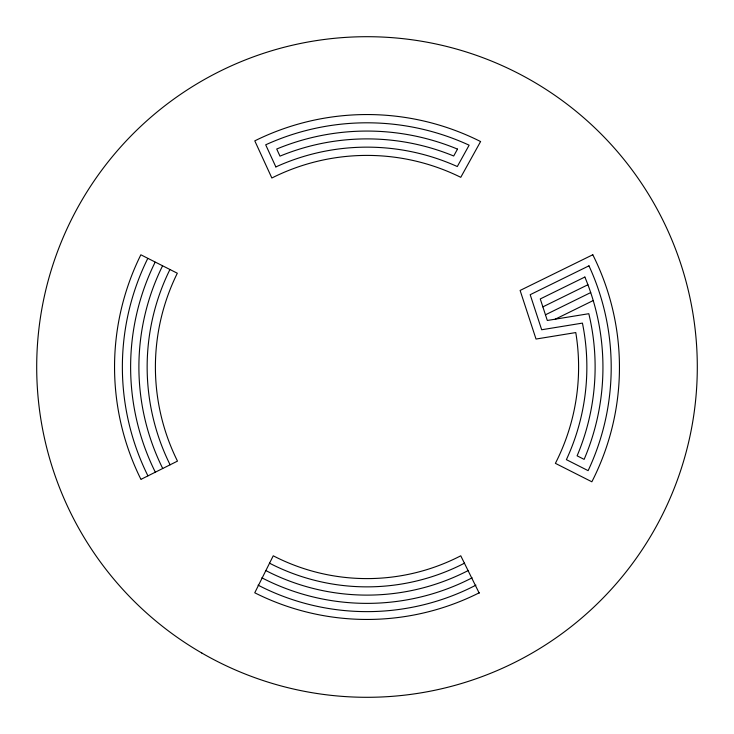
<?xml version="1.0" encoding="UTF-8"?>
<svg xmlns="http://www.w3.org/2000/svg" width="734" height="734" viewBox="0 0 734 734"><rect width="100%" height="100%" fill="white"/><g stroke="black" fill="none" stroke-linecap="round" stroke-linejoin="round"><path stroke-width="1.1" d="M141.212 479.247L177.481 461.117A211.594 211.594 0 0 1 177.316 273.231L140.855 254.79A252.459 252.459 0 0 0 140.855 479.21M542.866 306.867L587.916 284.746M545.463 314.794L590.705 292.572M555.28 319.171L593.228 300.536M479.21 593.145L460.759 555.803A204.217 204.217 0 0 1 273.241 555.803L254.753 592.788A249.606 249.606 0 0 0 479.247 592.788M275.856 166.93L265.69 144.809A244.202 244.202 0 0 1 469.127 145.185L457.3 166.545A219.851 219.851 0 0 0 275.856 166.93M170.095 464.787A219.851 219.851 0 0 1 169.912 269.571M162.7 468.457A228.109 228.109 0 0 1 162.517 265.919M464.549 563.143A212.475 212.475 0 0 1 269.451 563.143M468.338 570.474A220.732 220.732 0 0 1 265.662 570.474M472.127 577.814A228.99 228.99 0 0 1 261.873 577.814M475.926 585.145A237.247 237.247 0 0 1 258.074 585.145M155.296 472.136A236.376 236.376 0 0 1 155.103 262.249M147.901 475.806A244.633 244.633 0 0 1 147.699 258.597M457.511 149.112L453.695 156.003A228.109 228.109 0 0 0 279.984 156.14L276.709 149.02A235.944 235.944 0 0 1 457.511 149.112M480.586 141.543L460.768 177.316A211.594 211.594 0 0 0 271.855 178.004L254.79 140.855A252.459 252.459 0 0 1 480.586 141.543M592.788 254.753L520.112 290.444L536.022 339.044L575.777 332.566A211.594 211.594 0 0 1 555.39 463.347L591.852 481.788A251.046 251.046 0 0 0 592.788 254.753M588.962 265.827L530.187 294.692L541.674 329.759L582.429 323.107A219.851 219.851 0 0 1 566.382 459.649L588.127 470.65A242.789 242.789 0 0 0 588.962 265.827M584.86 277.039L540.27 298.94L547.316 320.474L588.806 313.702A228.109 228.109 0 0 1 577.107 455.823L584.126 459.374A234.531 234.531 0 0 0 584.86 277.039M201.85 653.049A330.3 330.3 0 0 0 697.3 367A330.3 330.3 0 0 0 201.85 80.951A330.3 330.3 0 0 0 201.85 653.049"/></g></svg>
